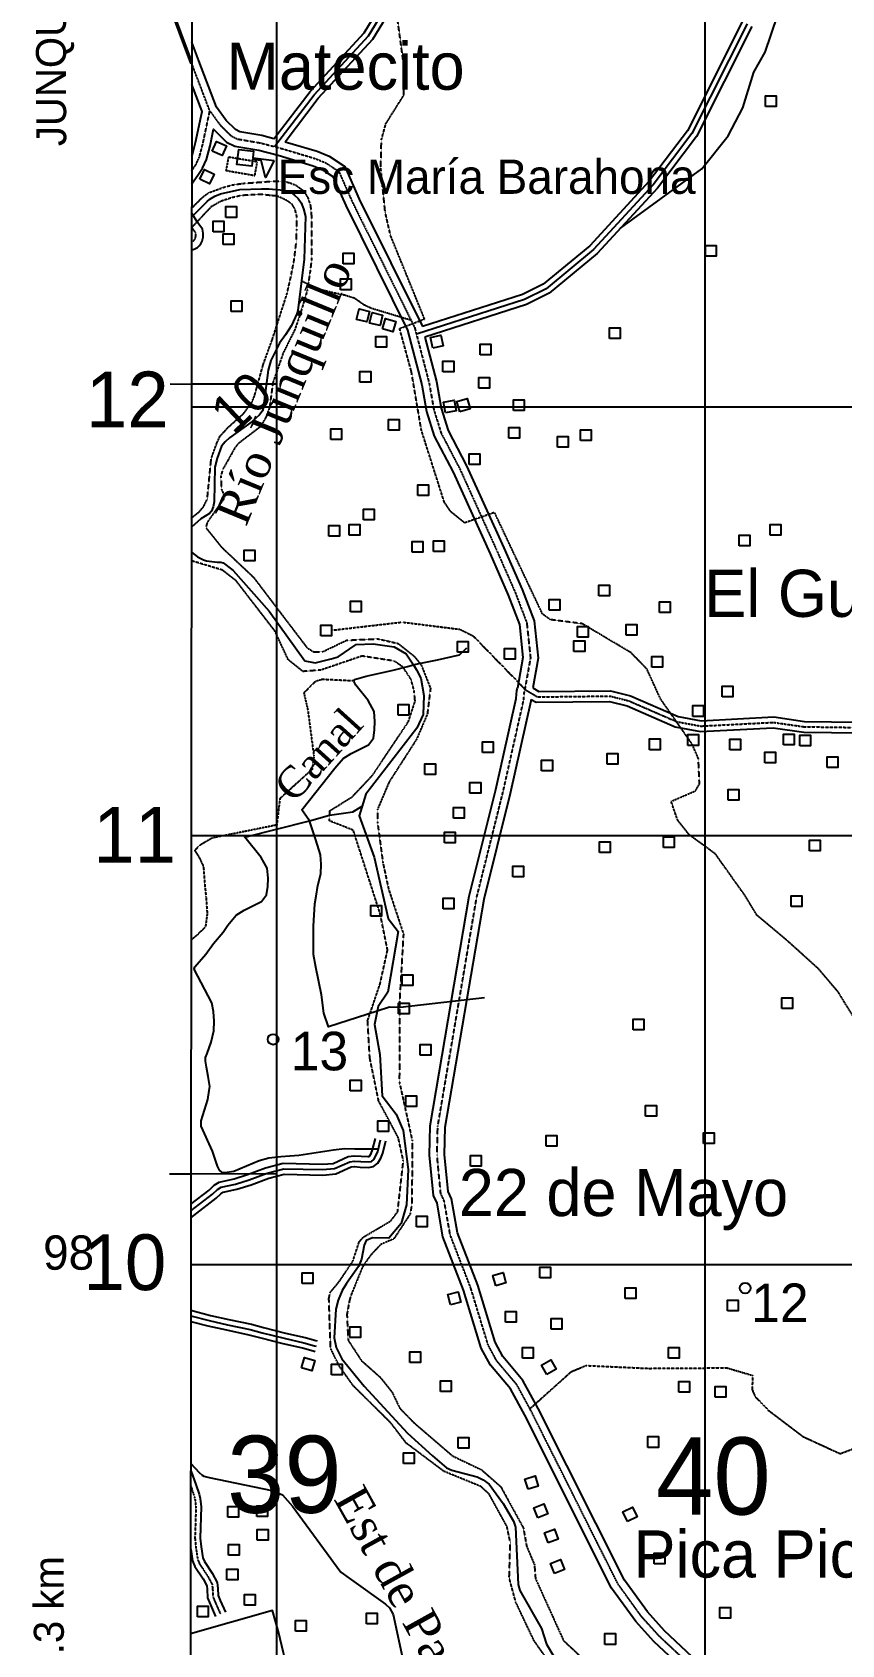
# Model space of a CAD drawing. Extents: x 638173 to 667318, y 9795622 to 9816401.
# Drawn here: x 638429 to 640319, y 9809113 to 9812874 of the extents above; entities that cross this region are included whole.
import ezdxf

# ---------------------------------------------------------------- set-up
doc = ezdxf.new("R2010")
doc.units = 0
doc.header["$MEASUREMENT"] = 0
doc.linetypes.add('DASHED', pattern=[0.75, 0.5, -0.25])
doc.linetypes.add('HIDDEN', pattern=[0.375, 0.25, -0.125])
for name, color, linetype in [('AREAPROMINENTE', 7, 'CONTINUOUS'), ('CAMINO2', 7, 'CONTINUOUS'), ('CAMINO4', 7, 'CONTINUOUS'), ('CAMINO5', 7, 'CONTINUOUS'), ('CAMINO6Y7', 7, 'CONTINUOUS'), ('CAUCECANALIZADO', 7, 'CONTINUOUS'), ('CUADRICULAUTM', 7, 'CONTINUOUS'), ('CURVASUPLEMENTAR', 7, 'CONTINUOUS'), ('EDIFICACION', 7, 'CONTINUOUS'), ('INFORMACIONMARGI', 7, 'CONTINUOUS'), ('NOMBRESPOBLADOS', 7, 'CONTINUOUS'), ('NOMBRESPROPIOS', 7, 'CONTINUOUS'), ('PARALELACAMINO', 7, 'CONTINUOUS'), ('PROYECCION', 7, 'CONTINUOUS'), ('PUNTOALTURA', 7, 'CONTINUOUS'), ('RIOINTERMITENTE', 7, 'CONTINUOUS'), ('RIOPERENNE', 7, 'CONTINUOUS'), ('TEXTOAZUL', 7, 'CONTINUOUS'), ('VALORCUADRICULAR', 7, 'CONTINUOUS'), ('VALORCURVANIVEL', 7, 'CONTINUOUS')]:
    doc.layers.add(name, color=color, linetype=linetype)
doc.styles.add('cotas', font='SWITZN.TTF')
doc.styles.add('curvas', font='SWZCONDI.TTF')
doc.styles.add('escuelas', font='SWZCONLN.TTF')
doc.styles.add('poblados', font='SWZCONDN.TTF')
doc.styles.add('rios', font='TIMESI_0.TTF')

# ---------------------------------------------------------------- blocks, each defined once
blk = doc.blocks.new('DESVIA')
at = {"layer": 'INFORMACIONMARGI', "color": 7, "linetype": 'Continuous'}
blk.add_lwpolyline([(202.16, 3.49), (185.9, 7.39), (147.68, 19.11), (146.85, 19.12), (146.96, 18.1), (149.36, 11.75), (149.85, 9.42), (150.15, 6.9), (150.53, 1.31), (-0.62, 1.3), (-0.61, -2.71), (150.58, -2.7), (150.4, -6.92), (149.98, -11.09), (149.1, -14.21), (146.85, -20.1), (146.86, -20.87), (147.8, -20.89), (188.55, -8.04), (203.45, -4.27), (223.03, -0.96), (223.77, -0.5), (223.03, 0.07), (202.16, 3.49)], close=True, dxfattribs=at)
blk = doc.blocks.new('COTA')
at = {"layer": 'PUNTOALTURA', "color": 1, "linetype": 'Continuous'}
blk.add_circle((0, 0), 12.5, dxfattribs=at)
blk = doc.blocks.new('CASA')
at = {"layer": 'EDIFICACION', "color": 4, "linetype": 'Continuous'}
blk.add_lwpolyline([(-12.57, -13.81), (-12.57, 11.18), (12.43, 11.18), (12.43, -13.82), (-12.57, -13.81)], close=True, dxfattribs=at)
blk = doc.blocks.new('ESCUEL')
at = {"layer": 'EDIFICACION', "color": 6, "linetype": 'Continuous'}
blk.add_lwpolyline([(-0.55, 67.48), (41.45, 51.74), (3.45, 37.48), (3.45, 17.27), (18.98, 17.27), (18.98, -17.74), (-16.02, -17.73), (-16.02, 17.27), (-0.55, 17.27), (-0.55, 67.48)], close=True, dxfattribs=at)

msp = doc.modelspace()

# ---------------------------------------------------------------- linework, layer by layer
at = {"layer": 'AREAPROMINENTE', "color": 3, "linetype": 'HIDDEN'}
msp.add_lwpolyline([(638881.57, 9812551.63), (638949.04, 9812539.97), (638954.72, 9812571.44), (638887.38, 9812582.72), (638881.58, 9812551.88)], dxfattribs=at)
at = {"layer": 'CAMINO2', "color": 2, "linetype": 'DASHED'}
msp.add_line((638843.9, 9812690.6), (638801.61, 9812801.47), dxfattribs=at)
for points in [[(638801.44, 9812550.5), (638811.77, 9812565.66), (638819.64, 9812583.15), (638827.5, 9812612.77), (638843.9, 9812690.6)], [(638843.9, 9812690.6), (638868.48, 9812657.03), (638893.45, 9812632.43), (638908.12, 9812625.11), (638961.96, 9812615.89), (639008.57, 9812603.82), (639089.68, 9812579.52), (639114.08, 9812569.71), (639144.88, 9812549.35), (639176.79, 9812477.3), (639322.03, 9812184.95), (639325.97, 9812169.83), (639355.8, 9812055.32), (639366.75, 9811993.36), (639383.84, 9811938.51), (639427.38, 9811855.35), (639513.8, 9811664.52), (639556.5, 9811567.63), (639583.52, 9811496.79), (639592.24, 9811414.75), (639579.15, 9811341.93), (639579.04, 9811341.3)], [(638801.33, 9812384.9), (638804.89, 9812386.67), (638808.39, 9812390.28), (638809.62, 9812392.66), (638811, 9812397.91), (638810.89, 9812403.59), (638810.05, 9812407.61), (638801.36, 9812419.58)], [(640034.53, 9809000.23), (639892.64, 9809132.77), (639851.55, 9809178.24), (639796.7, 9809253.96), (639594.86, 9809656.02), (639591, 9809663.11), (639560.28, 9809719.48), (639513.46, 9809774.85), (639493.55, 9809811.61), (639452.83, 9809945.37), (639405, 9810068.62), (639390.99, 9810147.74), (639382.88, 9810165.5), (639374.2, 9810255.34), (639375.9, 9810321.52), (639466.69, 9810855.45), (639528.68, 9811103.53), (639576.55, 9811316.94), (639578.1, 9811336.07), (639579.04, 9811341.3)]]:
    msp.add_lwpolyline(points, dxfattribs=at)
at = {"layer": 'CAMINO4', "color": 2, "linetype": 'HIDDEN'}
for points in [[(639579.04, 9811341.3), (639608.69, 9811323.61), (639777.8, 9811325.61), (639821.8, 9811314.56), (639933.34, 9811265.98), (639989.88, 9811255.57), (640159.48, 9811264.24), (640230.96, 9811254.01), (640422.57, 9811251.3)], [(638799.4, 9809483.19), (638807.03, 9809460.29), (638809.4, 9809451.22), (638811.5, 9809433.79), (638809.14, 9809361.3), (638811.25, 9809339.69), (638815.54, 9809311.81), (638820.11, 9809300.77), (638838.8, 9809272.82), (638848.99, 9809254.19), (638850.38, 9809243.18), (638851.24, 9809224.58), (638856.86, 9809210.79), (638868.92, 9809183.67)]]:
    msp.add_lwpolyline(points, dxfattribs=at)
at = {"layer": 'CAMINO5', "color": 7, "linetype": 'Continuous'}
for points in [[(638995.22, 9812607.28), (639087.4, 9812728.03), (639214.33, 9812865.5), (639280.7, 9812974.84), (639343.15, 9813032.97), (639381.83, 9813086.18), (639389.57, 9813147.14), (639375.23, 9813221.32), (639373.4, 9813282.17), (639389.09, 9813346.93), (639433.78, 9813419.23), (639509.01, 9813492.05), (639709.78, 9813625.85), (639832.99, 9813684.58), (639956.78, 9813714.57), (640014.8, 9813745.53)], [(640098.3, 9812893.85), (639969.24, 9812637.81), (639878.86, 9812518.33), (639739.32, 9812366.97), (639628.92, 9812275.91), (639578.63, 9812250.75), (639325.97, 9812169.83)], [(638799.81, 9810124.5), (638850.37, 9810163.55), (638861.93, 9810174.6), (638870.63, 9810179.86), (638903.95, 9810187.37), (638936.05, 9810197.5), (638977.55, 9810212.9), (639016.31, 9810223.17), (639107.15, 9810220.95), (639134.81, 9810223.25), (639170.32, 9810239.3), (639180.93, 9810240.89), (639195.99, 9810239.55), (639213.55, 9810238.81), (639220.98, 9810239.83), (639226.5, 9810244.52), (639231.68, 9810253.31), (639235.76, 9810263.27), (639242.54, 9810290.85)], [(638799.64, 9809879.99), (638842.25, 9809868.67), (638885.42, 9809859.15), (638937.93, 9809848.13), (638966.15, 9809840.61), (639017.54, 9809827.72), (639063.34, 9809817.02), (639088.31, 9809810.15), (639092.35, 9809809.38)]]:
    msp.add_lwpolyline(points, dxfattribs=at)
at = {"layer": 'CAMINO6Y7', "color": 2, "linetype": 'HIDDEN'}
for points in [[(639313.55, 9812202.01), (639221.35, 9812229.8), (639203.9, 9812237.78), (639182.41, 9812253.05), (639160.1, 9812260.3), (639134.67, 9812265.6), (639094.56, 9812274.98), (639058.67, 9812293.29)], [(639132.99, 9811479.69), (639292.95, 9811498.2), (639427.6, 9811481.35), (639458.34, 9811465.92), (639579.15, 9811341.93)], [(639179.71, 9811360.86), (639106.18, 9811364.3), (639090.38, 9811359.51), (639063.33, 9811333.23), (639072.67, 9811292.58), (639086.79, 9811185.32), (639082.68, 9811154.75), (639007.4, 9811086.42), (639000.13, 9811024.81), (638849.53, 9810994.45), (638820.98, 9810977.72), (638808.62, 9810965.41), (638818.27, 9810950.53), (638829, 9810927.99), (638832.31, 9810884.23), (638834.83, 9810858.35), (638837.75, 9810817.69), (638833.64, 9810787.12), (638815.11, 9810768.81), (638800.23, 9810756.54)], [(639591, 9809663.11), (639687.54, 9809749.74), (639721.7, 9809764.04), (639866.65, 9809757.42), (640050.98, 9809758.54), (640110.69, 9809740.96), (640109.6, 9809707.72), (640116.41, 9809691.92), (640146.56, 9809660.27), (640228.4, 9809598.25), (640315.15, 9809558.39), (640388.24, 9809586.31)]]:
    msp.add_lwpolyline(points, dxfattribs=at)
at = {"layer": 'CAUCECANALIZADO', "color": 132, "linetype": 'Continuous'}
msp.add_line((638925.81, 9810996.8), (639076.6, 9811034.51), dxfattribs=at)
for points in [[(639076.6, 9811034.51), (639058.27, 9811059.99), (639135.68, 9811157.32), (639154.98, 9811180.15), (639173.65, 9811191.64), (639213.99, 9811211.94), (639225.63, 9811227.68), (639228.44, 9811246.92), (639229.15, 9811266.38), (639227.37, 9811289.64), (639213.31, 9811315.03), (639184.83, 9811350.79), (639180.79, 9811358.74), (639179.91, 9811362.95), (639181.93, 9811364.42), (639208.87, 9811372.22), (639272.12, 9811386.26), (639304.98, 9811394.27), (639319.08, 9811398.34), (639324.94, 9811400.04), (639375.29, 9811410.12), (639426.84, 9811421.69), (639443.37, 9811438.27)], [(639076.6, 9811034.51), (639123.58, 9811047.86), (639177.38, 9811055.93), (639199.29, 9811068.96)], [(639485.22, 9810621.74), (639288.49, 9810599.02), (639263.18, 9810599.57), (639234.5, 9810590.39), (639121.01, 9810554.05), (639110.29, 9810586.03), (639104.73, 9810628.77), (639091.42, 9810693.01), (639085.51, 9810722.65), (639085.51, 9810788.89), (639088.61, 9810840.72), (639092.36, 9810858.47), (639096.35, 9810884.1), (639102.78, 9810910.86), (639103.42, 9810933.41), (639102.25, 9810955.52), (639091.04, 9810989.92), (639076.6, 9811034.51)], [(639237.1, 9810268.73), (639182.61, 9810268.55), (639157.96, 9810269.47), (639132.69, 9810266.08), (639051.7, 9810254.17), (639009.83, 9810250.85), (638981.97, 9810247.46), (638959.11, 9810241.46), (638914.88, 9810223.21), (638899.84, 9810216.99), (638878.91, 9810213.26), (638872.77, 9810214.45), (638866.45, 9810219.53), (638861.92, 9810228.91), (638849.97, 9810263.73), (638823.85, 9810322.08), (638824.03, 9810334.64), (638839.37, 9810384.58), (638842.59, 9810405.64), (638843.88, 9810415.05), (638840.27, 9810438.5), (638835.76, 9810459.91), (638833.95, 9810473.74), (638833.96, 9810482.77), (638837.7, 9810491.49), (638846.89, 9810518.34), (638853.32, 9810545.1), (638853.96, 9810567.65), (638852.79, 9810589.75), (638848.4, 9810609.73), (638807.19, 9810688.59), (638808.81, 9810694.23), (638834.47, 9810723.54), (638852.69, 9810748.18), (638874.71, 9810775), (638886.21, 9810791.56), (638905.52, 9810814.39), (638924.19, 9810825.88), (638964.53, 9810846.17), (638976.17, 9810861.92), (638978.98, 9810881.15), (638979.69, 9810900.61), (638977.91, 9810923.87), (638963.85, 9810949.27), (638925.81, 9810996.8)], [(638925.81, 9810996.8), (638925.58, 9810997.09), (638925.41, 9810996.77), (638925.81, 9810996.8)], [(639294.3, 9809000.63), (639269.73, 9808991.02), (639235.18, 9808963.25), (639204.25, 9808954.06), (639165.15, 9808954.83), (639142.15, 9808956.78), (639105.6, 9808961.54), (639046.34, 9809017.33), (639026.05, 9809053.53), (639015.6, 9809093.97), (639004.21, 9809143.1), (638990.54, 9809192.85), (638799.15, 9809138.54)]]:
    msp.add_lwpolyline(points, dxfattribs=at)
at = {"layer": 'CUADRICULAUTM', "color": 2, "linetype": 'Continuous'}
for points in [[(639000, 9796943.25), (639000, 9797000), (639000, 9798000), (639000, 9799000), (639000, 9800000), (639000, 9801000), (639000, 9802000), (639000, 9803000), (639000, 9804000), (639000, 9805000), (639000, 9806000), (639000, 9807000), (639000, 9808000), (639000, 9809000), (639000, 9810000), (639000, 9811000), (639000, 9812000), (639000, 9813000), (639000, 9814000), (639000, 9815369.88)], [(640000, 9796942.47), (640000, 9797000), (640000, 9798000), (640000, 9799000), (640000, 9800000), (640000, 9801000), (640000, 9802000), (640000, 9803000), (640000, 9804000), (640000, 9805000), (640000, 9806000), (640000, 9807000), (640000, 9808000), (640000, 9809000), (640000, 9810000), (640000, 9811000), (640000, 9812000), (640000, 9813000), (640000, 9814000), (640000, 9815369.17)], [(638801.07, 9812000), (639000, 9812000), (640000, 9812000), (641000, 9812000), (642000, 9812000), (643000, 9812000), (644000, 9812000), (645000, 9812000), (646000, 9812000), (647000, 9812000), (648000, 9812000), (649000, 9812000), (650000, 9812000), (651000, 9812000), (652000, 9812000), (653000, 9812000), (654000, 9812000), (655000, 9812000), (656000, 9812000)], [(638800.4, 9811000), (639000, 9811000), (640000, 9811000), (641000, 9811000), (642000, 9811000), (643000, 9811000), (644000, 9811000), (645000, 9811000), (646000, 9811000), (647000, 9811000), (648000, 9811000), (649000, 9811000), (650000, 9811000), (651000, 9811000), (652000, 9811000), (653000, 9811000), (654000, 9811000), (655000, 9811000), (656000, 9811000)], [(638799.73, 9810000), (639000, 9810000), (640000, 9810000), (641000, 9810000), (642000, 9810000), (643000, 9810000), (644000, 9810000), (645000, 9810000), (646000, 9810000), (647000, 9810000), (648000, 9810000), (649000, 9810000), (650000, 9810000), (651000, 9810000), (652000, 9810000), (653000, 9810000), (654000, 9810000), (655000, 9810000), (656000, 9810000)]]:
    msp.add_lwpolyline(points, dxfattribs=at)
at = {"layer": 'CURVASUPLEMENTAR', "color": 2, "linetype": 'DASHED'}
for points in [[(640372.74, 9810533.29), (640311.29, 9810634.27), (640264.55, 9810689.31), (640191.49, 9810755.24), (640120.65, 9810814.53), (640092.22, 9810861.25), (640023.83, 9810957.39), (639962.56, 9811002.26), (639935.7, 9811036.19), (639920.61, 9811080.04), (639976.86, 9811104.38), (639986.68, 9811120.34), (639984.31, 9811179.59), (639969.61, 9811213.53), (639896.13, 9811318.49), (639863.92, 9811388.76), (639826.9, 9811426.85), (639712.83, 9811494.42), (639638.88, 9811503.74), (639620.42, 9811516.91), (639508.52, 9811753.84), (639438.71, 9811729.5), (639405.92, 9811755.95), (639391.11, 9811778.17), (639337.69, 9811945.9), (639314.42, 9812082.41), (639286.92, 9812182.94), (639345.09, 9812205.16), (639265.76, 9812399.87), (639253.18, 9812454.87), (639242.93, 9812556.72), (639244.47, 9812623.25), (639254.78, 9812660.72), (639296.87, 9812727.7), (639296.36, 9812799.66), (639279.97, 9812919.58)], [(638801.38, 9812463.53), (638826.39, 9812488.62), (638840.7, 9812499.6), (638878.93, 9812513.3), (638897.65, 9812518.16), (638920.27, 9812521.42), (638989.85, 9812526.55), (639016.69, 9812526.55), (639030.25, 9812522.94), (639044.95, 9812517.28), (639062.53, 9812504.23), (639072.58, 9812488.36), (639078.86, 9812468.93), (639081.04, 9812444.97), (639080.98, 9812341.77), (639077.87, 9812315.87), (639071.09, 9812270.9), (639054.08, 9812214.35), (639042.12, 9812180.16), (639015.28, 9812126.52), (638990.98, 9812056.08), (638983.16, 9811998.32), (638973.68, 9811974.08), (638962.1, 9811954.06), (638909.65, 9811913.98), (638902.07, 9811904.01), (638873.65, 9811853.47), (638869.48, 9811837.78), (638871.07, 9811808.02), (638877.31, 9811793.41), (638877.22, 9811786.36), (638840.02, 9811734.14), (638837.26, 9811728.49), (638835, 9811720.57), (638835.87, 9811717.03), (638871.25, 9811672.9), (638945.71, 9811602.9), (638951.43, 9811595.38), (639071.14, 9811437.96), (639087, 9811428.44), (639106.04, 9811428.44), (639162.88, 9811455.78), (639236.15, 9811459.12), (639283.25, 9811448.36), (639320.85, 9811418.56), (639337.25, 9811398.19), (639358.84, 9811343.78), (639351.44, 9811283.46), (639326.28, 9811224.57), (639262.19, 9811124.99), (639235.2, 9811061.12), (639235.16, 9811030.75), (639247.88, 9810936.8), (639261.05, 9810875.3), (639295.73, 9810770.76), (639286.66, 9810613.64), (639286.16, 9810425.61), (639316.37, 9810288.32), (639315.39, 9810139.74), (639311.17, 9810116.96), (639273.3, 9810059.44), (639242.74, 9810046.3), (639221.66, 9810024.05), (639211.62, 9810010.98), (639199.81, 9809992.95), (639173.69, 9809928.89), (639170.03, 9809917.01), (639163.86, 9809883.64), (639166.56, 9809823.2), (639197.53, 9809775.7), (639241.88, 9809736.28), (639269.33, 9809701.71), (639287.26, 9809664.17), (639321.21, 9809629.68), (639410.03, 9809553.42), (639477.92, 9809520.85), (639522.85, 9809481.38), (639575.53, 9809385.42), (639583.23, 9809342.53), (639601.4, 9809299.4), (639603.89, 9809267.17), (639669.3, 9809122.55), (639752.52, 9809044.82)], [(638800.89, 9811740.74), (638818.91, 9811755.33), (638829.51, 9811767.72), (638837.91, 9811784.7), (638846.91, 9811875.88), (638849.4, 9811885.94), (638860.48, 9811916.07), (638867.78, 9811931.99), (638887.32, 9811953), (638922.3, 9811984.18), (638941.87, 9812010.54), (638948.13, 9812025.67), (638952.63, 9812041.52), (638952.7, 9812041.81), (638968.65, 9812099.36), (638989.85, 9812157.64), (639023.82, 9812263.16), (639032.94, 9812302.69), (639040.71, 9812342.43), (639045.66, 9812383.49), (639046.94, 9812414.55), (639047.07, 9812444.42), (639042.81, 9812461.26), (639035.77, 9812472.9), (639026.58, 9812479.53), (639013.62, 9812486.5), (639000.67, 9812491.92), (638986.64, 9812493.11), (638965.83, 9812495.42), (638949.48, 9812495.12), (638918.01, 9812493.25), (638895.41, 9812488.08), (638869.81, 9812479.77), (638846.49, 9812466.4), (638801.35, 9812418.17)], [(639302.18, 9809583.23), (639265.96, 9809630.46), (639178.96, 9809716.58), (639146.59, 9809761.74), (639125.8, 9809804.22), (639121.91, 9809920.78), (639125.17, 9809935.16), (639145.8, 9809959.74), (639177.81, 9810007.54), (639192.65, 9810052.81), (639202.55, 9810063.69), (639265.89, 9810101.03), (639282.26, 9810122.65), (639295.63, 9810241.44), (639283.74, 9810295.45), (639238.05, 9810380.98), (639217.24, 9810481.92), (639212.24, 9810568.53), (639241.16, 9810653.78), (639258.76, 9810733.14), (639241.51, 9810817.71), (639178.77, 9811012.64), (639123.02, 9811034.61), (639123.97, 9811058.07), (639176.39, 9811090.73), (639223.41, 9811140.55), (639307.27, 9811265.73), (639323.04, 9811313.35), (639320.77, 9811338.49), (639313.36, 9811364.94), (639294.32, 9811393.52), (639274.23, 9811407.27), (639199.12, 9811418.91), (639102.87, 9811386.11), (639061.01, 9811383.06), (639026.87, 9811410.5), (638995.71, 9811477.46), (638905.05, 9811594.77), (638873.18, 9811619.48), (638800.83, 9811641.17)], [(639648.97, 9809053.81), (639600.67, 9809122.02), (639558.05, 9809211.97), (639542.78, 9809268.46), (639545.27, 9809351.08), (639537.46, 9809388.39), (639495.73, 9809464.26), (639476.2, 9809482.02), (639390.26, 9809517.17), (639302.18, 9809583.23)]]:
    msp.add_lwpolyline(points, dxfattribs=at)
at = {"layer": 'PARALELACAMINO', "color": 7, "linetype": 'Continuous'}
for p, q in [((638817.97, 9812807.71), (638801.64, 9812851.25)), ((638801.42, 9812519.59), (638815.95, 9812540.72)), ((638815.94, 9812429.74), (638801.37, 9812453.17)), ((638801.31, 9812365.59), (638809.02, 9812369.18)), ((638799.8, 9810108.26), (638806.36, 9810113.77))]:
    msp.add_line(p, q, dxfattribs=at)
for points in [[(638993.62, 9812625.77), (639077.82, 9812736.08), (639204.3, 9812873.06), (639270.91, 9812982.81), (639333.75, 9813041.3), (639369.83, 9813090.94), (639376.92, 9813146.73), (639362.77, 9813219.94), (639360.86, 9813283.48), (639377.41, 9813351.81), (639423.97, 9813427.13), (639501.13, 9813501.82), (639703.59, 9813636.75), (639828.78, 9813696.42), (639952.29, 9813726.35), (640008.84, 9813756.52)], [(639019.54, 9812618.53), (639096.98, 9812719.98), (639224.36, 9812857.94), (639290.49, 9812966.87), (639352.55, 9813024.64), (639393.83, 9813081.42), (639402.22, 9813147.55), (639387.69, 9813222.7), (639385.94, 9813280.86), (639400.77, 9813342.05), (639443.59, 9813411.33), (639516.89, 9813482.28), (639715.97, 9813614.95), (639837.2, 9813672.74), (639961.27, 9813702.79), (640020.81, 9813734.57)], [(640087.38, 9812899.95), (639958.59, 9812644.45), (639869.26, 9812526.36), (639730.71, 9812376.07), (639622.06, 9812286.45), (639573.9, 9812262.36), (639340.29, 9812187.53)], [(640109.22, 9812887.75), (639979.89, 9812631.17), (639888.46, 9812510.3), (639747.93, 9812357.87), (639635.78, 9812265.37), (639583.36, 9812239.14), (639345.82, 9812163.07)], [(638993.62, 9812625.77), (638965.64, 9812633.02), (638913.62, 9812641.92), (638903.75, 9812646.85), (638881.77, 9812668.51), (638859.41, 9812699.04), (638817.97, 9812807.71)], [(638801.46, 9812585.4), (638803.09, 9812589.02), (638810.47, 9812616.82), (638825.72, 9812689.17), (638801.57, 9812752.46)], [(638815.95, 9812540.72), (638827.1, 9812557.08), (638836.19, 9812577.28), (638844.53, 9812608.72), (638852.79, 9812647.92), (638883.15, 9812618.01), (638902.62, 9812608.3), (638958.28, 9812598.76), (639003.49, 9812587.06), (639084.78, 9812562.63), (639105.91, 9812554.13), (639130.95, 9812537.58), (639160.95, 9812469.86), (639305.55, 9812178.79), (639338.69, 9812051.59), (639349.71, 9811989.22), (639367.6, 9811931.79), (639411.64, 9811847.68), (639497.82, 9811657.38), (639540.31, 9811560.98), (639566.36, 9811492.68), (639574.57, 9811415.39), (639561.82, 9811344.4)], [(639019.54, 9812618.53), (639094.58, 9812596.41), (639122.25, 9812585.29), (639158.81, 9812561.12), (639192.63, 9812484.74), (639340.29, 9812187.53)], [(638809.02, 9812369.18), (638815, 9812372.15), (638819.26, 9812376.15), (638822.94, 9812380.31), (638826.05, 9812386.34), (638828.54, 9812395.82), (638828.36, 9812405.57), (638826.45, 9812414.69), (638815.94, 9812429.74)], [(639345.82, 9812163.07), (639372.91, 9812059.05), (639383.79, 9811997.5), (639400.08, 9811945.23), (639443.12, 9811863.02), (639529.78, 9811671.66), (639572.69, 9811574.28), (639600.68, 9811500.9), (639609.91, 9811414.11), (639597.46, 9811344.86)], [(640021.23, 9808988.71), (639880.15, 9809120.49), (639837.93, 9809167.21), (639781.7, 9809244.84), (639579.35, 9809647.91), (639545.77, 9809709.54), (639498.93, 9809764.93), (639477.32, 9809804.83), (639436.28, 9809939.65), (639388.07, 9810063.88), (639374.15, 9810142.5), (639365.74, 9810160.9), (639356.68, 9810254.72), (639358.44, 9810323.22), (639449.55, 9810859.04), (639511.65, 9811107.57), (639559.21, 9811319.57), (639560.73, 9811338.34), (639561.82, 9811344.4)], [(640047.83, 9809011.75), (639905.13, 9809145.05), (639865.17, 9809189.27), (639811.7, 9809263.08), (639610.37, 9809664.13), (639574.79, 9809729.42), (639527.99, 9809784.77), (639509.78, 9809818.39), (639469.38, 9809951.09), (639421.93, 9810073.36), (639407.83, 9810152.98), (639400.02, 9810170.1), (639391.72, 9810255.96), (639393.36, 9810319.82), (639483.83, 9810851.86), (639545.71, 9811099.49), (639593.89, 9811314.31), (639594.17, 9811317.72)], [(639594.17, 9811317.72), (639605.31, 9811311.07), (639776.33, 9811313.09), (639817.75, 9811302.69), (639929.66, 9811253.95), (639989.06, 9811243.01), (640158.91, 9811251.69), (640229.98, 9811241.52), (640424.43, 9811238.77)], [(639597.46, 9811344.86), (639612.07, 9811336.15), (639779.27, 9811338.13), (639825.85, 9811326.43), (639937.02, 9811278.01), (639990.7, 9811268.13), (640160.05, 9811276.79), (640231.94, 9811266.5), (640420.71, 9811263.83)], [(638799.82, 9810140.3), (638842.21, 9810173.04), (638854.29, 9810184.59), (638865.9, 9810191.61), (638900.69, 9810199.45), (638931.99, 9810209.33), (638973.77, 9810224.83), (639014.85, 9810235.72), (639106.75, 9810233.46), (639131.63, 9810235.53), (639166.75, 9810251.4), (639180.55, 9810253.47), (639196.81, 9810252.03), (639212.96, 9810251.35), (639215.67, 9810251.72), (639216.8, 9810252.68), (639220.45, 9810258.88), (639223.84, 9810267.15), (639230.4, 9810293.83)], [(638806.36, 9810113.77), (638858.53, 9810154.06), (638869.57, 9810164.61), (638875.36, 9810168.11), (638907.21, 9810175.29), (638940.11, 9810185.67), (638981.33, 9810200.97), (639017.77, 9810210.62), (639107.55, 9810208.44), (639137.99, 9810210.97), (639173.89, 9810227.2), (639181.31, 9810228.31), (639195.17, 9810227.07), (639214.14, 9810226.27), (639226.29, 9810227.94), (639236.2, 9810236.36), (639242.91, 9810247.74), (639247.68, 9810259.39), (639254.68, 9810287.87)], [(638799.65, 9809892.92), (638845.2, 9809880.82), (638888.05, 9809871.37), (638940.83, 9809860.29), (638969.28, 9809852.71), (639020.48, 9809839.87), (639066.42, 9809829.14), (639091.14, 9809822.34), (639094.69, 9809821.66)], [(638799.64, 9809867.06), (638839.3, 9809856.52), (638882.79, 9809846.93), (638935.03, 9809835.97), (638963.02, 9809828.51), (639014.6, 9809815.57), (639060.26, 9809804.9), (639085.48, 9809797.96), (639090.01, 9809797.1)], [(638799.4, 9809518.18), (638800.29, 9809516.87), (638811.49, 9809486.6)], [(638811.49, 9809486.6), (638819.02, 9809463.83), (638821.68, 9809453.68), (638824.02, 9809434.25), (638821.66, 9809361.69), (638823.66, 9809341.25), (638827.67, 9809315.2), (638831.19, 9809306.69), (638849.5, 9809279.31), (638861.09, 9809258.11), (638862.84, 9809244.25), (638863.63, 9809227.31), (638868.36, 9809215.69), (638880.34, 9809188.75)], [(638799.28, 9809335.28), (638803.41, 9809308.42), (638809.03, 9809294.85), (638828.1, 9809266.33), (638836.89, 9809250.27), (638837.92, 9809242.11), (638838.85, 9809221.85), (638845.36, 9809205.89), (638857.5, 9809178.59)]]:
    msp.add_lwpolyline(points, dxfattribs=at)
at = {"layer": 'PROYECCION', "color": 7, "linetype": 'Continuous'}
for p, q in [((638750.99, 9812053.56), (638800.99, 9812053.52)), ((639000.99, 9812053.37), (638800.99, 9812053.52)), ((638749.76, 9810210.94), (638799.76, 9810210.9)), ((638999.76, 9810210.75), (638799.76, 9810210.9))]:
    msp.add_line(p, q, dxfattribs=at)
msp.add_lwpolyline([(638790.96, 9796943.41), (666604.83, 9796921.85), (666619.7, 9815350.33), (638803.33, 9815370.02)], close=True, dxfattribs=at)
at = {"layer": 'RIOINTERMITENTE', "color": 132, "linetype": 'Continuous'}
msp.add_lwpolyline([(639802.51, 9812417.07), (639991.86, 9812555.59), (640054.04, 9812632.43), (640087.61, 9812697.56), (640113.9, 9812780.77), (640140.2, 9812827.84), (640183.45, 9812956.95), (640240.63, 9813044.07), (640269.19, 9813072.65), (640303.86, 9813094.5), (640344.93, 9813106.91), (640431.09, 9813122.45), (640459.11, 9813131.13), (640540.22, 9813181.71), (640631.57, 9813273.34), (640708.83, 9813370.1), (640753.04, 9813418.95), (640774.76, 9813436.39), (640836.51, 9813468.76), (640870.6, 9813498.72), (640891.9, 9813526.76), (640907.07, 9813563.88)], dxfattribs=at)
at = {"layer": 'RIOPERENNE', "color": 5, "linetype": 'Continuous'}
for points in [[(638801.36, 9812442.61), (638837.5, 9812479.2), (638843.92, 9812484.44), (638855.31, 9812491.89), (638868.44, 9812497.08), (638913.92, 9812506.87), (638964.3, 9812508.91), (638981.96, 9812508.52), (639008.02, 9812506.55), (639022.25, 9812504.14), (639034.5, 9812499.47), (639041.31, 9812494.28), (639049.85, 9812486.61), (639057.07, 9812476.28), (639062.55, 9812462.3), (639066.95, 9812443.93), (639064.31, 9812344.38), (639049.48, 9812225.21), (639046.78, 9812217.25), (639034.3, 9812189.65), (639020.22, 9812168.24), (639006.44, 9812148.43), (638986.34, 9812108.47), (638980.42, 9812085.85), (638968.48, 9811996.71), (638966.89, 9811990.99), (638959.61, 9811981.31), (638942.52, 9811965.8), (638889.85, 9811927.75), (638879.62, 9811918.9), (638871.04, 9811908.76), (638861.13, 9811880.58), (638855.25, 9811859.2), (638853.69, 9811778.44), (638851.97, 9811766.95), (638847.84, 9811757.1), (638843.2, 9811751.11), (638822.75, 9811738.81), (638800.88, 9811719.39)], [(638800.84, 9811661.6), (638815.21, 9811650.56), (638829.49, 9811643.2), (638836.41, 9811641.1), (638860.73, 9811637.99), (638869.97, 9811638.08), (638875.08, 9811636.26), (638881.38, 9811631.77), (638898.65, 9811618.24), (638982.29, 9811523.67), (639065.74, 9811407.97), (639089.63, 9811402.98), (639126.76, 9811412.54), (639143.71, 9811417.45), (639185.57, 9811446.25), (639224.76, 9811447.8), (639274.44, 9811440.67), (639301.83, 9811424.15), (639319.08, 9811398.34), (639326.59, 9811387.1), (639336.76, 9811367.5), (639343.74, 9811327.21), (639341.85, 9811282.78), (639327.32, 9811251.05), (639207.74, 9811096.63), (639192.36, 9811046.25), (639227.31, 9810949.5), (639260.31, 9810806.87), (639283.64, 9810776.18), (639259.06, 9810635), (639236.69, 9810601.38), (639234.5, 9810590.39), (639228.37, 9810559.57), (639241.02, 9810489.58), (639246.27, 9810393.34), (639278.5, 9810350.23), (639295.13, 9810312.43), (639306.53, 9810221.37), (639303.25, 9810139), (639290.5, 9810095.37), (639261.63, 9810061.44), (639223.66, 9810062.02), (639208.71, 9810055.62), (639203.81, 9810044.97), (639197.67, 9810012.02), (639190.93, 9809994.76), (639162.72, 9809955.46), (639153.05, 9809939.34), (639143.57, 9809916.34), (639137.98, 9809895.12), (639134.32, 9809828.67), (639138.58, 9809806.33), (639151.78, 9809779.81), (639203.79, 9809715.89), (639305.35, 9809606.52), (639363.45, 9809553.72), (639396.65, 9809525.34), (639408.58, 9809519.7), (639468.03, 9809504.03), (639482.23, 9809497.64), (639495.97, 9809487.22), (639528.81, 9809442.47), (639552.46, 9809401.16), (639557.28, 9809387.13), (639563.57, 9809253.2), (639567.26, 9809239.62), (639618.32, 9809150.37), (639629.48, 9809114.19), (639646.89, 9809085.1)], [(638799.41, 9809535.83), (638818.89, 9809514.61), (638826.05, 9809507.96), (638829.68, 9809506.08), (638842.16, 9809502.72), (638988.45, 9809472.36), (639013.7, 9809462.06), (639036.59, 9809436.29), (639149.75, 9809282.02), (639169.38, 9809267.67), (639253.73, 9809207.68), (639263.29, 9809199.17), (639271.88, 9809183.31), (639296.17, 9809071.6)]]:
    msp.add_lwpolyline(points, dxfattribs=at)

# ---------------------------------------------------------------- block references
at = {"layer": 'EDIFICACION', "color": 4, "linetype": 'Continuous'}
for p in [(640153.48, 9812714.28), (638893.8, 9812456.03), (638864.25, 9812422.25), (638887.88, 9812392.45), (640013.51, 9812365.54), (639167.75, 9812347.41), (639161.54, 9812287.37), (638906.04, 9812236.53), (639789.05, 9812173.61), (639243.82, 9812153.34), (639487.06, 9812135.3), (639400.63, 9812095.97), (639206.87, 9812071.8), (639484.04, 9812057.9), (639565.22, 9812005.7), (639138.69, 9811938.11), (639273.7, 9811959.3), (639554.41, 9811941.11), (639667.62, 9811920.12), (639721.72, 9811935.28), (639461.6, 9811879.64), (639341.79, 9811806.91), (639215.01, 9811750.51), (639134.05, 9811712.18), (639181.6, 9811714.83), (640164.15, 9811714.64), (639328.48, 9811675.09), (639378.7, 9811676.71), (640091.78, 9811689.53), (638936.32, 9811654.64), (639764.08, 9811573.22), (639185.01, 9811535.88), (639648.73, 9811539.85), (639905.9, 9811534.03), (639115.49, 9811479.66), (639714.51, 9811476.93), (639828.43, 9811481.7), (639434.76, 9811441.77), (639544.11, 9811425.43), (639706.41, 9811443.09), (639888.25, 9811406.5), (640052.4, 9811337.73), (639295.79, 9811295), (639983.64, 9811292.1), (639971.96, 9811224.42), (640195.67, 9811225.33), (640233.19, 9811223.16), (639492.72, 9811207.8), (639882.5, 9811214.32), (640069.92, 9811214.21), (639358.22, 9811156.26), (639630.87, 9811165.26), (639783.53, 9811180.36), (640151.67, 9811183.49), (640296.94, 9811172.62), (639463.64, 9811112.72), (640066.09, 9811096.62), (639425.17, 9811054.58), (639404.22, 9810996.71), (639766.06, 9810974.38), (639915.56, 9810985.92), (640256.19, 9810978.45), (639563.75, 9810917.81), (640213.55, 9810848.44), (639232.23, 9810825.74), (639400.87, 9810842.76), (639305.6, 9810663.95), (639296.49, 9810598.3), (640191.2, 9810610.69), (639844.16, 9810560.68), (639347.06, 9810501.72), (639184.34, 9810418.23), (639313.62, 9810381.91), (639873.64, 9810359.72), (639248.78, 9810323.89), (639641.51, 9810289.7), (640008.34, 9810295.39), (639464.97, 9810242.71), (639338.72, 9810101.6), (639626.66, 9809982.22), (639071.99, 9809969.11), (639826.13, 9809933.96), (639546.76, 9809878.69), (640064.49, 9809905.14), (639183.07, 9809843.44), (639653.21, 9809862.46), (639585.87, 9809794.92), (639927.14, 9809794.75), (639140.35, 9809755.85), (639323.09, 9809784.79), (639394.92, 9809716.89), (639950.99, 9809715.54), (640036.02, 9809703.79), (639435.94, 9809585.04), (639878.37, 9809586.95), (639308.4, 9809549.2), (638898.71, 9809424.27), (638966.33, 9809425.32), (638967.33, 9809370.35), (638900.29, 9809335.64), (639893.66, 9809315.1), (638896.52, 9809277.68), (638827.74, 9809191.42), (638937.2, 9809218.99), (639056.68, 9809157.84), (639221.77, 9809175.04), (640046.78, 9809188.7), (639778.34, 9809127.44)]:
    msp.add_blockref('CASA', p, dxfattribs=at)
for p, xscale, yscale, rotation in [((638866.73, 9812603.92), 0.999998037585475, 0.999998037585475, 336.0711567674323), ((638838.25, 9812538.61), 1.000000447701024, 1.000000447701024, 333.9876413518224), ((639201.85, 9812214.73), 1.000002615816679, 1.000002615816679, 345.9684803240968), ((639232.36, 9812206.16), 1.000001044913689, 1.000001044913689, 346.3040015105723), ((639263.13, 9812192.03), 1.000000616739468, 1.000000616739468, 344.051232444078), ((639373.66, 9812153.61), 1.000000063978985, 1.000000063978985, 12.81009623914301), ((639403.96, 9812002.29), 0.999998942031366, 0.999998942031366, 10.74575773639282), ((639435.65, 9812005.44), 0.9999983053414426, 0.9999983053414426, 15.48537887883808), ((639519.44, 9809966.52), 0.999999581518136, 0.999999581518136, 15.64572006226752), ((639414.22, 9809921.91), 1.000000854895952, 1.000000854895952, 15.26148358513829), ((639073.65, 9809768.23), 1.000001704933939, 1.000001704933939, 343.6462643477807), ((639634.67, 9809761.63), 1.000001321179857, 1.000001321179857, 29.75226103788561), ((639594.52, 9809492.29), 0.9999983901806913, 0.9999983901806913, 17.19619879567538), ((639616.31, 9809426.26), 1.00000002086012, 1.00000002086012, 22.00632552538554), ((639824.01, 9809418.06), 1.00000005036136, 1.00000005036136, 24.90246986263037), ((639640.51, 9809367.44), 0.9999986431046085, 0.9999986431046085, 20.52756603699317), ((639654.94, 9809296.7), 1.000000652865185, 1.000000652865185, 21.77455644228578)]:
    msp.add_blockref('CASA', p, dxfattribs=dict(at, xscale=xscale, yscale=yscale, rotation=rotation))
at = {"layer": 'EDIFICACION', "color": 6, "linetype": 'Continuous', "xscale": 1.000002276146657, "yscale": 1.000002276146657, "rotation": 263.2956653547343}
msp.add_blockref('ESCUEL', (638927.04, 9812582.5), dxfattribs=at)
at = {"layer": 'INFORMACIONMARGI', "color": 7, "linetype": 'Continuous', "xscale": 0.999996834829467, "yscale": 0.999996834829467, "rotation": 110.3584701496678}
msp.add_blockref('DESVIA', (638799.7, 9812803.05), dxfattribs=at)
at = {"layer": 'PUNTOALTURA', "color": 1, "linetype": 'Continuous'}
for p in [(638991.6, 9810524.77), (640093.34, 9809944.66)]:
    msp.add_blockref('COTA', p, dxfattribs=at)

# ---------------------------------------------------------------- texts
at = {"layer": 'INFORMACIONMARGI', "color": 7, "linetype": 'Continuous', "style": 'poblados'}
for s, rotation, p in [('JUNQUILLO SUR 1.5 km', 90.15161, (638508.8, 9812608.48)), ('CLARISA 1.3 km', 90, (638503.14, 9808611.9))]:
    msp.add_text(s, height=70, rotation=rotation, dxfattribs=at).set_placement(p)
at = {"layer": 'NOMBRESPOBLADOS', "color": 7, "linetype": 'Continuous', "style": 'poblados'}
for s, p in [('Matecito', (638882.64, 9812740.02)), ('El Guayabo', (639998, 9811510.29)), ('22 de Mayo', (639425, 9810112.56)), ('Pica Pica', (639832.75, 9809269.44))]:
    msp.add_text(s, height=110, dxfattribs=at).set_placement(p)
at = {"layer": 'NOMBRESPROPIOS', "color": 6, "linetype": 'Continuous', "style": 'escuelas'}
msp.add_text('Esc Mar%%237a Barahona', height=80, dxfattribs=at).set_placement((639002.29, 9812497.06))
at = {"layer": 'PUNTOALTURA', "color": 7, "linetype": 'Continuous', "style": 'cotas'}
for s, p in [('13', (639032.97, 9810452.56)), ('12', (640107.51, 9809865.28))]:
    msp.add_text(s, height=90, dxfattribs=at).set_placement(p)
at = {"layer": 'TEXTOAZUL', "color": 5, "linetype": 'Continuous', "style": 'rios'}
for s, rotation, p in [('R%%237o Junquillo', 67.65128, (638928.47, 9811718.62)), ('Est de Pavana', 299.00499, (639131.74, 9809452.99))]:
    msp.add_text(s, height=80, rotation=rotation, dxfattribs=at).set_placement(p)
at = {"layer": 'TEXTOAZUL', "color": 4, "linetype": 'Continuous', "style": 'rios'}
msp.add_text('Canal', height=70, rotation=47.93764, dxfattribs=at).set_placement((639040.68, 9811074.11))
at = {"layer": 'VALORCUADRICULAR', "color": 6, "linetype": 'Continuous', "style": 'poblados'}
for s, height, p in [('12', 130, (638554.71, 9811952.45)), ('11', 130, (638571.82, 9810937.17)), ('98', 80, (638454.87, 9809987.53)), ('10', 130, (638548.94, 9809939.95)), ('39', 180, (638884, 9809420.36)), ('40', 180, (639885.33, 9809416.37))]:
    msp.add_text(s, height=height, dxfattribs=at).set_placement(p)
at = {"layer": 'VALORCURVANIVEL', "color": 2, "linetype": 'Continuous', "style": 'curvas'}
msp.add_text('10', height=90, rotation=43.42172, dxfattribs=at).set_placement((638899.27, 9811932.28))

doc.saveas('drawing.dxf')
